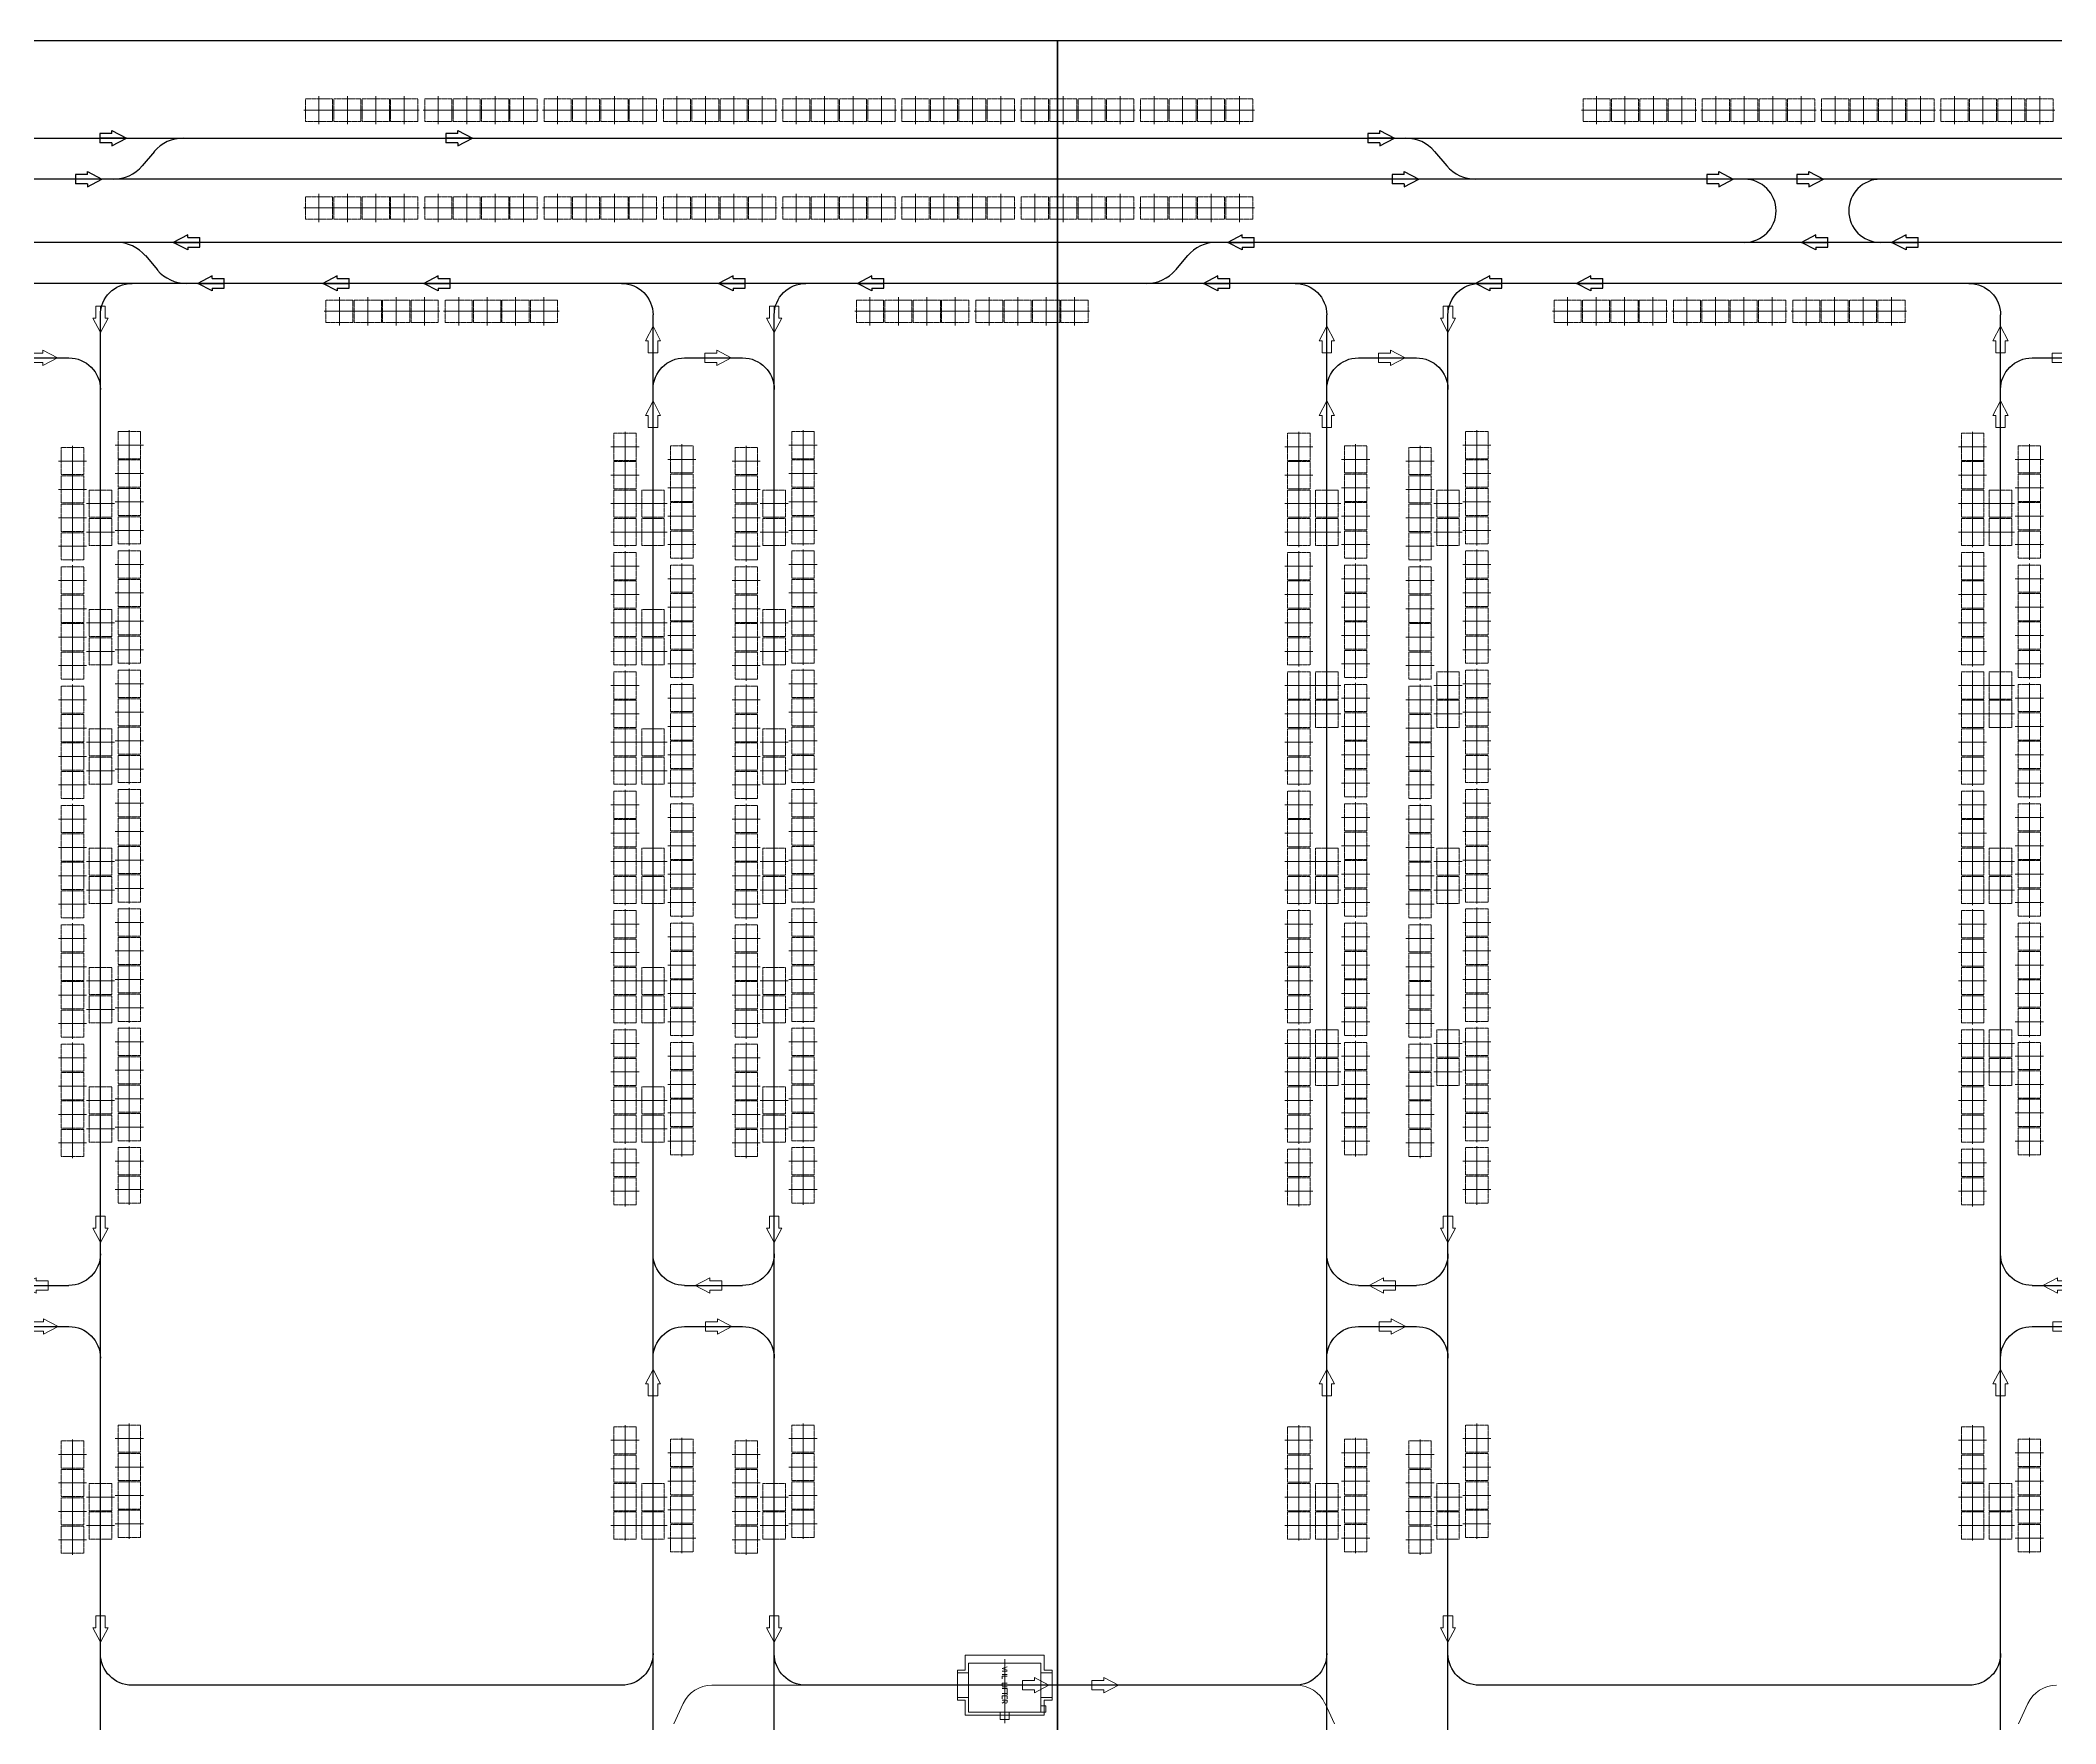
# Model space of a CAD drawing. Header units: millimetres. Extents: x -128 to 670218, y 27186 to 149492.
# Drawn here: x 369064 to 400989, y 106126 to 132785 of the extents above; entities that cross this region are included whole.
import ezdxf
from ezdxf.enums import TextEntityAlignment as Align

# ---------------------------------------------------------------- set-up
doc = ezdxf.new("R2010")
doc.units = ezdxf.units.MM
for name, pattern in [('ACAD_ISO08W100', [36, 24, -3, 6, -3]), ('AM_ISO08W050', [18, 12, -1.5, 3, -1.5]), ('XAT-M16_6F_EQ Layout_20211120$0$ACAD_ISO08W100', [36, 24, -3, 6, -3])]:
    doc.linetypes.add(name, pattern=pattern)
for name, color, linetype, lineweight in [('_CLINE', 4, 'XAT-M16_6F_EQ Layout_20211120$0$ACAD_ISO08W100', 9), ('CL', 4, 'Continuous', 9), ('CLINE', 4, 'ACAD_ISO08W100', 9), ('DIRECT', 40, 'Continuous', 9), ('LINE_EQ', 4, 'AM_ISO08W050', 20), ('LINE_STB', 151, 'Continuous', 30), ('Rail Block(Upper)', 191, 'Continuous', 18), ('Rail_H6022(Upper)', 6, 'Continuous', 18), ('TXT', 3, 'Continuous', 9), ('ZONE', 8, 'Continuous', 9)]:
    doc.layers.add(name, color=color, linetype=linetype, lineweight=lineweight)
doc.layers.add('Rail_H4822(Lower)', color=7, linetype='Continuous')
doc.styles.add('CF-FNT', font='romans.shx', dxfattribs={"width": 0.85, "bigfont": 'bigfont.shx'})

# ---------------------------------------------------------------- blocks, each defined once
blk = doc.blocks.new('*U3')
at = {"color": 0, "linetype": 'ByBlock'}
for p, q in [((-120, -230), (0, 0)), ((0, 0), (0, -420)), ((120, -230), (0, 0)), ((-75, -230), (-120, -230)), ((-75, -230), (-75, -420)), ((75, -230), (75, -420)), ((75, -230), (120, -230)), ((75, -420), (-75, -420))]:
    blk.add_line(p, q, dxfattribs=at)
blk = doc.blocks.new('A$C31676947')
at = {"layer": 'Rail_H4822(Lower)'}
for p, q in [((500, 47250), (500, 500)), ((2420, 47250), (2420, 500)), ((1000, 46570), (1920, 46570)), ((1000, 31870), (1920, 31870)), ((1000, 31220), (1920, 31220)), ((1000, 16520), (1920, 16520)), ((1000, 15870), (1920, 15870)), ((1000, 1180), (1920, 1180))]:
    blk.add_line(p, q, dxfattribs=at)
for centre, start, end in [((0, 47250), 0, 90), ((2920, 47250), 90, 180), ((1000, 46070), 90, 180), ((1920, 46070), 0, 90), ((1000, 32370), 180, 270), ((1920, 32370), 270, 0), ((1000, 30720), 90, 180), ((1920, 30720), 0, 90), ((0, 23700), 270, 0), ((2920, 23700), 180, 270), ((0, 21700), 0, 90), ((2920, 21700), 90, 180), ((1000, 17020), 180, 270), ((1920, 17020), 270, 0), ((1000, 15370), 90, 180), ((1920, 15370), 0, 90), ((1000, 1680), 180, 270), ((1920, 1680), 270, 0), ((0, 500), 270, 0), ((2920, 500), 180, 270)]:
    blk.add_arc(centre, 500, start, end, dxfattribs=at)
at = {"layer": 'DIRECT'}
for p, rotation in [((500, 46970), 180), ((1180, 46570), 89.99999999999999), ((500, 32550), 180), ((500, 23880), 180), ((500, 17200), 180), ((500, 1860), 180), ((1740, 1180), 270), ((500, 680), 180)]:
    blk.add_blockref('*U3', p, dxfattribs=dict(at, rotation=rotation))
for p in [(2420, 47070), (2420, 45890), (2420, 30540), (2420, 21520), (2420, 15190), (2420, 780)]:
    blk.add_blockref('*U3', p, dxfattribs=at)
at = {"layer": 'DIRECT', "lineweight": -2}
for p, rotation in [((1750, 31870), 270), ((1170, 31220), 89.99999999999999), ((1750, 16520), 270), ((1170, 15870), 89.99999999999999)]:
    blk.add_blockref('*U3', p, dxfattribs=dict(at, rotation=rotation))
blk = doc.blocks.new('*U817')
at = {"color": 0, "linetype": 'ByBlock'}
for p, q in [((-120, -230), (0, 0)), ((0, 0), (0, -420)), ((120, -230), (0, 0)), ((-75, -230), (-120, -230)), ((-75, -230), (-75, -420)), ((75, -230), (75, -420)), ((75, -230), (120, -230)), ((75, -420), (-75, -420))]:
    blk.add_line(p, q, dxfattribs=at)
blk = doc.blocks.new('*U799')
at = {"color": 0, "linetype": 'ByBlock'}
for p, q in [((-120, -230), (0, 0)), ((0, 0), (0, -420)), ((120, -230), (0, 0)), ((-75, -230), (-120, -230)), ((-75, -230), (-75, -420)), ((75, -230), (75, -420)), ((75, -230), (120, -230)), ((75, -420), (-75, -420))]:
    blk.add_line(p, q, dxfattribs=at)
blk = doc.blocks.new('*U801')
at = {"color": 0, "linetype": 'ByBlock'}
for p, q in [((-120, -230), (0, 0)), ((0, 0), (0, -420)), ((120, -230), (0, 0)), ((-75, -230), (-120, -230)), ((-75, -230), (-75, -420)), ((75, -230), (75, -420)), ((75, -230), (120, -230)), ((75, -420), (-75, -420))]:
    blk.add_line(p, q, dxfattribs=at)
blk = doc.blocks.new('*U806')
at = {"color": 0, "linetype": 'ByBlock'}
for p, q in [((-120, -230), (0, 0)), ((0, 0), (0, -420)), ((120, -230), (0, 0)), ((-75, -230), (-120, -230)), ((-75, -230), (-75, -420)), ((75, -230), (75, -420)), ((75, -230), (120, -230)), ((75, -420), (-75, -420))]:
    blk.add_line(p, q, dxfattribs=at)
blk = doc.blocks.new('*U808')
at = {"color": 0, "linetype": 'ByBlock'}
for p, q in [((-120, -230), (0, 0)), ((0, 0), (0, -420)), ((120, -230), (0, 0)), ((-75, -230), (-120, -230)), ((-75, -230), (-75, -420)), ((75, -230), (75, -420)), ((75, -230), (120, -230)), ((75, -420), (-75, -420))]:
    blk.add_line(p, q, dxfattribs=at)
blk = doc.blocks.new('*U810')
at = {"color": 0, "linetype": 'ByBlock'}
for p, q in [((-120, -230), (0, 0)), ((0, 0), (0, -420)), ((120, -230), (0, 0)), ((-75, -230), (-120, -230)), ((-75, -230), (-75, -420)), ((75, -230), (75, -420)), ((75, -230), (120, -230)), ((75, -420), (-75, -420))]:
    blk.add_line(p, q, dxfattribs=at)
blk = doc.blocks.new('*U28')
at = {"color": 0, "linetype": 'ByBlock'}
for p, q in [((-120, -230), (0, 0)), ((0, 0), (0, -420)), ((120, -230), (0, 0)), ((-75, -230), (-120, -230)), ((-75, -230), (-75, -420)), ((75, -230), (75, -420)), ((75, -230), (120, -230)), ((75, -420), (-75, -420))]:
    blk.add_line(p, q, dxfattribs=at)
blk = doc.blocks.new('*U29')
at = {"color": 0, "linetype": 'ByBlock'}
for p, q in [((-120, -230), (0, 0)), ((0, 0), (0, -420)), ((120, -230), (0, 0)), ((-75, -230), (-120, -230)), ((-75, -230), (-75, -420)), ((75, -230), (75, -420)), ((75, -230), (120, -230)), ((75, -420), (-75, -420))]:
    blk.add_line(p, q, dxfattribs=at)
blk = doc.blocks.new('*U30')
at = {"color": 0, "linetype": 'ByBlock'}
for p, q in [((-120, -230), (0, 0)), ((0, 0), (0, -420)), ((120, -230), (0, 0)), ((-75, -230), (-120, -230)), ((-75, -230), (-75, -420)), ((75, -230), (75, -420)), ((75, -230), (120, -230)), ((75, -420), (-75, -420))]:
    blk.add_line(p, q, dxfattribs=at)
blk = doc.blocks.new('*U31')
at = {"color": 0, "linetype": 'ByBlock'}
for p, q in [((-120, -230), (0, 0)), ((0, 0), (0, -420)), ((120, -230), (0, 0)), ((-75, -230), (-120, -230)), ((-75, -230), (-75, -420)), ((75, -230), (75, -420)), ((75, -230), (120, -230)), ((75, -420), (-75, -420))]:
    blk.add_line(p, q, dxfattribs=at)
blk = doc.blocks.new('*U184')
at = {"color": 0, "linetype": 'ByBlock'}
for p, q in [((-120, -230), (0, 0)), ((0, 0), (0, -420)), ((120, -230), (0, 0)), ((-75, -230), (-120, -230)), ((-75, -230), (-75, -420)), ((75, -230), (75, -420)), ((75, -230), (120, -230)), ((75, -420), (-75, -420))]:
    blk.add_line(p, q, dxfattribs=at)
blk = doc.blocks.new('*U51')
at = {"color": 0, "linetype": 'ByBlock'}
for p, q in [((-120, -230), (0, 0)), ((0, 0), (0, -420)), ((120, -230), (0, 0)), ((-75, -230), (-120, -230)), ((-75, -230), (-75, -420)), ((75, -230), (75, -420)), ((75, -230), (120, -230)), ((75, -420), (-75, -420))]:
    blk.add_line(p, q, dxfattribs=at)
blk = doc.blocks.new('*U52')
at = {"color": 0, "linetype": 'ByBlock'}
for p, q in [((-120, -230), (0, 0)), ((0, 0), (0, -420)), ((120, -230), (0, 0)), ((-75, -230), (-120, -230)), ((-75, -230), (-75, -420)), ((75, -230), (75, -420)), ((75, -230), (120, -230)), ((75, -420), (-75, -420))]:
    blk.add_line(p, q, dxfattribs=at)
blk = doc.blocks.new('*U53')
at = {"color": 0, "linetype": 'ByBlock'}
for p, q in [((-120, -230), (0, 0)), ((0, 0), (0, -420)), ((120, -230), (0, 0)), ((-75, -230), (-120, -230)), ((-75, -230), (-75, -420)), ((75, -230), (75, -420)), ((75, -230), (120, -230)), ((75, -420), (-75, -420))]:
    blk.add_line(p, q, dxfattribs=at)
blk = doc.blocks.new('*U54')
at = {"color": 0, "linetype": 'ByBlock'}
for p, q in [((-120, -230), (0, 0)), ((0, 0), (0, -420)), ((120, -230), (0, 0)), ((-75, -230), (-120, -230)), ((-75, -230), (-75, -420)), ((75, -230), (75, -420)), ((75, -230), (120, -230)), ((75, -420), (-75, -420))]:
    blk.add_line(p, q, dxfattribs=at)
blk = doc.blocks.new('*U55')
at = {"color": 0, "linetype": 'ByBlock'}
for p, q in [((-120, -230), (0, 0)), ((0, 0), (0, -420)), ((120, -230), (0, 0)), ((-75, -230), (-120, -230)), ((-75, -230), (-75, -420)), ((75, -230), (75, -420)), ((75, -230), (120, -230)), ((75, -420), (-75, -420))]:
    blk.add_line(p, q, dxfattribs=at)
blk = doc.blocks.new('*U56')
at = {"color": 0, "linetype": 'ByBlock'}
for p, q in [((-120, -230), (0, 0)), ((0, 0), (0, -420)), ((120, -230), (0, 0)), ((-75, -230), (-120, -230)), ((-75, -230), (-75, -420)), ((75, -230), (75, -420)), ((75, -230), (120, -230)), ((75, -420), (-75, -420))]:
    blk.add_line(p, q, dxfattribs=at)
blk = doc.blocks.new('*U57')
at = {"color": 0, "linetype": 'ByBlock'}
for p, q in [((-120, -230), (0, 0)), ((0, 0), (0, -420)), ((120, -230), (0, 0)), ((-75, -230), (-120, -230)), ((-75, -230), (-75, -420)), ((75, -230), (75, -420)), ((75, -230), (120, -230)), ((75, -420), (-75, -420))]:
    blk.add_line(p, q, dxfattribs=at)
blk = doc.blocks.new('*U58')
at = {"color": 0, "linetype": 'ByBlock'}
for p, q in [((-120, -230), (0, 0)), ((0, 0), (0, -420)), ((120, -230), (0, 0)), ((-75, -230), (-120, -230)), ((-75, -230), (-75, -420)), ((75, -230), (75, -420)), ((75, -230), (120, -230)), ((75, -420), (-75, -420))]:
    blk.add_line(p, q, dxfattribs=at)
blk = doc.blocks.new('EG-TR_ARW_1-2')
at = {"color": 0, "linetype": 'ByBlock'}
for p, q in [((-120, -230), (0, 0)), ((0, 0), (0, -420)), ((120, -230), (0, 0)), ((-75, -230), (-120, -230)), ((-75, -230), (-75, -420)), ((75, -230), (75, -420)), ((75, -230), (120, -230)), ((75, -420), (-75, -420))]:
    blk.add_line(p, q, dxfattribs=at)
blk = doc.blocks.new('A$C90e8e326')
at = {"layer": 'Rail_H6022(Upper)'}
for p, q in [((378663, 77400), (387923, 77400)), ((378061, 76790), (378210, 77110)), ((388526, 76790), (388377, 77110)), ((399362, 76790), (399511, 77110))]:
    blk.add_line(p, q, dxfattribs=at)
for centre, start, end in [((378663, 76900), 90, 155.1118), ((387923, 76900), 24.8882, 90), ((399965, 76900), 90, 155.1118)]:
    blk.add_arc(centre, 500, start, end, dxfattribs=at)
at = {"layer": 'Rail_H6022(Upper)', "xscale": -1, "rotation": 270}
blk.add_blockref('EG-TR_ARW_1-2', (385105, 77400), dxfattribs=at)
blk = doc.blocks.new('*U825')
at = {"color": 0, "linetype": 'ByBlock', "lineweight": -2}
for points in [[(196, 575), (196, 750), (-196, 750), (-196, 575)], [(-350, -575), (-350, 575), (425, 575), (425, -575)], [(545, -72), (545, 72), (425, 72), (425, -72)], [(196, -750), (196, -575), (-196, -575), (-196, -750)]]:
    blk.add_lwpolyline(points, close=True, dxfattribs=at)
at = {"color": 0}
blk.add_lwpolyline([(325, 650), (325, 575), (425, 575), (425, 650)], close=True, dxfattribs=at)
at = {"layer": 'CL'}
blk.add_line((0, 750), (0, -750), dxfattribs=at)
at = {"layer": 'CLINE'}
blk.add_line((-411, 0), (604, 0), dxfattribs=at)
at = {"layer": 'ZONE'}
for p, q in [((-240, 625), (-240, 750)), ((-240, 750), (240, 750)), ((240, 750), (240, 625)), ((-240, 625), (-475, 625)), ((-475, 625), (-475, -625)), ((240, 625), (475, 625)), ((475, 625), (475, -625)), ((-475, -625), (-240, -625)), ((-240, -625), (-240, -750)), ((240, -750), (240, -625)), ((475, -625), (240, -625)), ((-240, -750), (240, -750))]:
    blk.add_line(p, q, dxfattribs=at)
at = {"layer": 'DIRECT', "lineweight": -2}
blk.add_blockref('EG-TR_ARW_1-2', (0, 700), dxfattribs=at)
at = {"layer": 'TXT', "style": 'CF-FNT', "flags": 8}
blk.add_attdef('UNITID', text='', height=80, dxfattribs=at).set_placement((0, 0), align=Align.MIDDLE_CENTER)
blk = doc.blocks.new('XAT-M16_6F_EQ Layout_20211120$0$EG-12_FOUP_(01)-pv')
at = {"layer": '_CLINE'}
for p, q in [((0, 211), (0, -235)), ((-239, -12), (239, -12))]:
    blk.add_line(p, q, dxfattribs=at)
at = {"layer": 'LINE_EQ'}
blk.add_lwpolyline([(-215, 166), (-215, -190), (215, -190), (215, 166)], close=True, dxfattribs=at)

msp = doc.modelspace()

# ---------------------------------------------------------------- linework, layer by layer
for points in [[(341182, 132785), (385178, 132785), (385178, 79986), (341182, 79986)], [(385178, 132785), (438756, 132785), (438756, 79986), (385178, 79986)]]:
    msp.add_lwpolyline(points, close=True)
at = {"layer": 'Rail_H4822(Lower)'}
for p, q in [((336538, 131236), (407708, 131236)), ((370871, 131025), (370679, 130798)), ((391152, 131025), (391344, 130798)), ((407708, 130586), (339872, 130586)), ((408931, 129586), (332538, 129586)), ((370729, 129375), (370921, 129148)), ((387238, 129375), (387046, 129148)), ((414398, 128936), (331888, 128936)), ((378270, 106736), (370517, 106736)), ((388943, 106736), (381190, 106736)), ((399616, 106736), (391863, 106736))]:
    msp.add_line(p, q, dxfattribs=at)
for centre, radius, start, end in [((371328, 130636), 600, 90, 139.6984), ((390694, 130636), 600, 40.3016, 90), ((370221, 131186), 600, 270, 319.6984), ((391801, 131186), 600, 220.3016, 270), ((396061, 130086), 500, 270, 90), ((398211, 130086), 500, 90, 270), ((370271, 128986), 600, 40.3016, 90), ((387695, 128986), 600, 90, 139.6984), ((371378, 129536), 600, 220.3016, 270), ((386588, 129536), 600, 270, 319.6984)]:
    msp.add_arc(centre, radius, start, end, dxfattribs=at)

# ---------------------------------------------------------------- block references
at = {"layer": 'LINE_EQ', "rotation": 89.99999999999999}
for p in [(370005, 125448), (378758, 125448), (380678, 125448), (389431, 125448), (391351, 125448), (400104, 125448), (370005, 124998), (378758, 124998), (380678, 124998), (389431, 124998), (391351, 124998), (400104, 124998), (370005, 123558), (378758, 123558), (380678, 123558), (370005, 123108), (378758, 123108), (380678, 123108), (389431, 122568), (391351, 122568), (400104, 122568), (389431, 122118), (391351, 122118), (400104, 122118), (370005, 121668), (378758, 121668), (380678, 121668), (370005, 121218), (378758, 121218), (380678, 121218), (370005, 119778), (378758, 119778), (380678, 119778), (389431, 119778), (391351, 119778), (400104, 119778), (370005, 119328), (378758, 119328), (380678, 119328), (389431, 119328), (391351, 119328), (400104, 119328), (370005, 117888), (378758, 117888), (380678, 117888), (370005, 117438), (378758, 117438), (380678, 117438), (389431, 116898), (391351, 116898), (400104, 116898), (389431, 116448), (391351, 116448), (400104, 116448), (370005, 115998), (378758, 115998), (380678, 115998), (370005, 115548), (378758, 115548), (380678, 115548), (370005, 109714), (378758, 109714), (380678, 109714), (389431, 109714), (391351, 109714), (400104, 109714), (370005, 109264), (378758, 109264), (380678, 109264), (389431, 109264), (391351, 109264), (400104, 109264)]:
    msp.add_blockref('XAT-M16_6F_EQ Layout_20211120$0$EG-12_FOUP_(01)-pv', p, dxfattribs=at)
at = {"layer": 'LINE_STB'}
for p in [(373479, 131692), (373929, 131692), (374379, 131692), (374829, 131692), (375369, 131692), (375819, 131692), (376269, 131692), (376719, 131692), (377259, 131692), (377709, 131692), (378159, 131692), (378609, 131692), (379149, 131692), (379599, 131692), (380049, 131692), (380499, 131692), (381039, 131692), (381489, 131692), (381939, 131692), (382389, 131692), (382929, 131692), (383379, 131692), (383829, 131692), (384279, 131692), (384819, 131692), (385269, 131692), (385719, 131692), (386169, 131692), (386709, 131692), (387159, 131692), (387609, 131692), (388059, 131692), (393717, 131691), (394167, 131691), (394617, 131691), (395067, 131691), (395607, 131691), (396057, 131691), (396507, 131691), (396957, 131691), (397497, 131691), (397947, 131691), (398397, 131691), (398847, 131691), (399387, 131691), (399837, 131691), (400287, 131691), (400737, 131691), (373479, 130143), (373929, 130143), (374379, 130143), (374829, 130143), (375369, 130143), (375819, 130143), (376269, 130143), (376719, 130143), (377259, 130143), (377709, 130143), (378159, 130143), (378609, 130143), (379149, 130143), (379599, 130143), (380049, 130143), (380499, 130143), (381039, 130143), (381489, 130143), (381939, 130143), (382389, 130143), (382929, 130143), (383379, 130143), (383829, 130143), (384279, 130143), (384819, 130143), (385269, 130143), (385719, 130143), (386169, 130143), (386709, 130143), (387159, 130143), (387609, 130143), (388059, 130143)]:
    msp.add_blockref('XAT-M16_6F_EQ Layout_20211120$0$EG-12_FOUP_(01)-pv', p, dxfattribs=at)
for p, rotation in [((373802, 128482), 180), ((374252, 128482), 180), ((374702, 128482), 180), ((375152, 128482), 180), ((375692, 128482), 180), ((376142, 128482), 180), ((376592, 128482), 180), ((377042, 128482), 180), ((382207, 128482), 180), ((382657, 128482), 180), ((383107, 128482), 180), ((383557, 128482), 180), ((384097, 128482), 180), ((384547, 128482), 180), ((384997, 128482), 180), ((385447, 128482), 180), ((393258, 128482), 180), ((393708, 128482), 180), ((394158, 128482), 180), ((394608, 128482), 180), ((395148, 128482), 180), ((395598, 128482), 180), ((396048, 128482), 180), ((396498, 128482), 180), ((397038, 128482), 180), ((397488, 128482), 180), ((397938, 128482), 180), ((398388, 128482), 180), ((370462, 126374), 89.99999999999999), ((378315, 126348), 89.99999999999999), ((381135, 126374), 89.99999999999999), ((388988, 126348), 89.99999999999999), ((391808, 126374), 89.99999999999999), ((399661, 126348), 89.99999999999999), ((369562, 126123), 89.99999999999999), ((370462, 125924), 89.99999999999999), ((378315, 125898), 89.99999999999999), ((379215, 126149), 89.99999999999999), ((380235, 126123), 89.99999999999999), ((381135, 125924), 89.99999999999999), ((388988, 125898), 89.99999999999999), ((389888, 126149), 89.99999999999999), ((390908, 126123), 89.99999999999999), ((391808, 125924), 89.99999999999999), ((399661, 125898), 89.99999999999999), ((400561, 126149), 89.99999999999999), ((369562, 125673), 89.99999999999999), ((379215, 125699), 89.99999999999999), ((380235, 125673), 89.99999999999999), ((389888, 125699), 89.99999999999999), ((390908, 125673), 89.99999999999999), ((400561, 125699), 89.99999999999999), ((370462, 125474), 89.99999999999999), ((378315, 125448), 89.99999999999999), ((379215, 125249), 89.99999999999999), ((381135, 125474), 89.99999999999999), ((388988, 125448), 89.99999999999999), ((389888, 125249), 89.99999999999999), ((391808, 125474), 89.99999999999999), ((399661, 125448), 89.99999999999999), ((400561, 125249), 89.99999999999999), ((369562, 125223), 89.99999999999999), ((370462, 125024), 89.99999999999999), ((378315, 124998), 89.99999999999999), ((380235, 125223), 89.99999999999999), ((381135, 125024), 89.99999999999999), ((388988, 124998), 89.99999999999999), ((390908, 125223), 89.99999999999999), ((391808, 125024), 89.99999999999999), ((399661, 124998), 89.99999999999999), ((369562, 124773), 89.99999999999999), ((379215, 124799), 89.99999999999999), ((380235, 124773), 89.99999999999999), ((389888, 124799), 89.99999999999999), ((390908, 124773), 89.99999999999999), ((400561, 124799), 89.99999999999999), ((370462, 124484), 89.99999999999999), ((378315, 124458), 89.99999999999999), ((381135, 124484), 89.99999999999999), ((388988, 124458), 89.99999999999999), ((391808, 124484), 89.99999999999999), ((399661, 124458), 89.99999999999999), ((369562, 124233), 89.99999999999999), ((370462, 124034), 89.99999999999999), ((378315, 124008), 89.99999999999999), ((379215, 124259), 89.99999999999999), ((380235, 124233), 89.99999999999999), ((381135, 124034), 89.99999999999999), ((388988, 124008), 89.99999999999999), ((389888, 124259), 89.99999999999999), ((390908, 124233), 89.99999999999999), ((391808, 124034), 89.99999999999999), ((399661, 124008), 89.99999999999999), ((400561, 124259), 89.99999999999999), ((369562, 123783), 89.99999999999999), ((379215, 123809), 89.99999999999999), ((380235, 123783), 89.99999999999999), ((389888, 123809), 89.99999999999999), ((390908, 123783), 89.99999999999999), ((400561, 123809), 89.99999999999999), ((369562, 123333), 89.99999999999999), ((370462, 123584), 89.99999999999999), ((378315, 123558), 89.99999999999999), ((379215, 123359), 89.99999999999999), ((380235, 123333), 89.99999999999999), ((381135, 123584), 89.99999999999999), ((388988, 123558), 89.99999999999999), ((389888, 123359), 89.99999999999999), ((390908, 123333), 89.99999999999999), ((391808, 123584), 89.99999999999999), ((399661, 123558), 89.99999999999999), ((400561, 123359), 89.99999999999999), ((370462, 123134), 89.99999999999999), ((378315, 123108), 89.99999999999999), ((381135, 123134), 89.99999999999999), ((388988, 123108), 89.99999999999999), ((391808, 123134), 89.99999999999999), ((399661, 123108), 89.99999999999999), ((369562, 122883), 89.99999999999999), ((379215, 122909), 89.99999999999999), ((380235, 122883), 89.99999999999999), ((389888, 122909), 89.99999999999999), ((390908, 122883), 89.99999999999999), ((400561, 122909), 89.99999999999999), ((370462, 122594), 89.99999999999999), ((378315, 122568), 89.99999999999999), ((379215, 122369), 89.99999999999999), ((381135, 122594), 89.99999999999999), ((388988, 122568), 89.99999999999999), ((389888, 122369), 89.99999999999999), ((391808, 122594), 89.99999999999999), ((399661, 122568), 89.99999999999999), ((400561, 122369), 89.99999999999999), ((369562, 122343), 89.99999999999999), ((370462, 122144), 89.99999999999999), ((378315, 122118), 89.99999999999999), ((380235, 122343), 89.99999999999999), ((381135, 122144), 89.99999999999999), ((388988, 122118), 89.99999999999999), ((390908, 122343), 89.99999999999999), ((391808, 122144), 89.99999999999999), ((399661, 122118), 89.99999999999999), ((369562, 121893), 89.99999999999999), ((379215, 121919), 89.99999999999999), ((380235, 121893), 89.99999999999999), ((389888, 121919), 89.99999999999999), ((390908, 121893), 89.99999999999999), ((400561, 121919), 89.99999999999999), ((369562, 121443), 89.99999999999999), ((370462, 121694), 89.99999999999999), ((378315, 121668), 89.99999999999999), ((379215, 121469), 89.99999999999999), ((380235, 121443), 89.99999999999999), ((381135, 121694), 89.99999999999999), ((388988, 121668), 89.99999999999999), ((389888, 121469), 89.99999999999999), ((390908, 121443), 89.99999999999999), ((391808, 121694), 89.99999999999999), ((399661, 121668), 89.99999999999999), ((400561, 121469), 89.99999999999999), ((370462, 121244), 89.99999999999999), ((378315, 121218), 89.99999999999999), ((381135, 121244), 89.99999999999999), ((388988, 121218), 89.99999999999999), ((391808, 121244), 89.99999999999999), ((399661, 121218), 89.99999999999999), ((369562, 120993), 89.99999999999999), ((379215, 121019), 89.99999999999999), ((380235, 120993), 89.99999999999999), ((389888, 121019), 89.99999999999999), ((390908, 120993), 89.99999999999999), ((400561, 121019), 89.99999999999999), ((369562, 120453), 89.99999999999999), ((370462, 120704), 89.99999999999999), ((378315, 120678), 89.99999999999999), ((379215, 120479), 89.99999999999999), ((380235, 120453), 89.99999999999999), ((381135, 120704), 89.99999999999999), ((388988, 120678), 89.99999999999999), ((389888, 120479), 89.99999999999999), ((390908, 120453), 89.99999999999999), ((391808, 120704), 89.99999999999999), ((399661, 120678), 89.99999999999999), ((400561, 120479), 89.99999999999999), ((370462, 120254), 89.99999999999999), ((378315, 120228), 89.99999999999999), ((381135, 120254), 89.99999999999999), ((388988, 120228), 89.99999999999999), ((391808, 120254), 89.99999999999999), ((399661, 120228), 89.99999999999999), ((369562, 120003), 89.99999999999999), ((370462, 119804), 89.99999999999999), ((379215, 120029), 89.99999999999999), ((380235, 120003), 89.99999999999999), ((381135, 119804), 89.99999999999999), ((389888, 120029), 89.99999999999999), ((390908, 120003), 89.99999999999999), ((391808, 119804), 89.99999999999999), ((400561, 120029), 89.99999999999999), ((369562, 119553), 89.99999999999999), ((378315, 119778), 89.99999999999999), ((379215, 119579), 89.99999999999999), ((380235, 119553), 89.99999999999999), ((388988, 119778), 89.99999999999999), ((389888, 119579), 89.99999999999999), ((390908, 119553), 89.99999999999999), ((399661, 119778), 89.99999999999999), ((400561, 119579), 89.99999999999999), ((370462, 119354), 89.99999999999999), ((378315, 119328), 89.99999999999999), ((381135, 119354), 89.99999999999999), ((388988, 119328), 89.99999999999999), ((391808, 119354), 89.99999999999999), ((399661, 119328), 89.99999999999999), ((369562, 119103), 89.99999999999999), ((379215, 119129), 89.99999999999999), ((380235, 119103), 89.99999999999999), ((389888, 119129), 89.99999999999999), ((390908, 119103), 89.99999999999999), ((400561, 119129), 89.99999999999999), ((369562, 118563), 89.99999999999999), ((370462, 118814), 89.99999999999999), ((378315, 118788), 89.99999999999999), ((379215, 118589), 89.99999999999999), ((380235, 118563), 89.99999999999999), ((381135, 118814), 89.99999999999999), ((388988, 118788), 89.99999999999999), ((389888, 118589), 89.99999999999999), ((390908, 118563), 89.99999999999999), ((391808, 118814), 89.99999999999999), ((399661, 118788), 89.99999999999999), ((400561, 118589), 89.99999999999999), ((370462, 118364), 89.99999999999999), ((378315, 118338), 89.99999999999999), ((381135, 118364), 89.99999999999999), ((388988, 118338), 89.99999999999999), ((391808, 118364), 89.99999999999999), ((399661, 118338), 89.99999999999999), ((369562, 118113), 89.99999999999999), ((370462, 117914), 89.99999999999999), ((378315, 117888), 89.99999999999999), ((379215, 118139), 89.99999999999999), ((380235, 118113), 89.99999999999999), ((381135, 117914), 89.99999999999999), ((388988, 117888), 89.99999999999999), ((389888, 118139), 89.99999999999999), ((390908, 118113), 89.99999999999999), ((391808, 117914), 89.99999999999999), ((399661, 117888), 89.99999999999999), ((400561, 118139), 89.99999999999999), ((369562, 117663), 89.99999999999999), ((379215, 117689), 89.99999999999999), ((380235, 117663), 89.99999999999999), ((389888, 117689), 89.99999999999999), ((390908, 117663), 89.99999999999999), ((400561, 117689), 89.99999999999999), ((370462, 117464), 89.99999999999999), ((378315, 117438), 89.99999999999999), ((381135, 117464), 89.99999999999999), ((388988, 117438), 89.99999999999999), ((391808, 117464), 89.99999999999999), ((399661, 117438), 89.99999999999999), ((369562, 117213), 89.99999999999999), ((379215, 117239), 89.99999999999999), ((380235, 117213), 89.99999999999999), ((389888, 117239), 89.99999999999999), ((390908, 117213), 89.99999999999999), ((400561, 117239), 89.99999999999999), ((369562, 116673), 89.99999999999999), ((370462, 116924), 89.99999999999999), ((378315, 116898), 89.99999999999999), ((379215, 116699), 89.99999999999999), ((380235, 116673), 89.99999999999999), ((381135, 116924), 89.99999999999999), ((388988, 116898), 89.99999999999999), ((389888, 116699), 89.99999999999999), ((390908, 116673), 89.99999999999999), ((391808, 116924), 89.99999999999999), ((399661, 116898), 89.99999999999999), ((400561, 116699), 89.99999999999999), ((370462, 116474), 89.99999999999999), ((378315, 116448), 89.99999999999999), ((381135, 116474), 89.99999999999999), ((388988, 116448), 89.99999999999999), ((391808, 116474), 89.99999999999999), ((399661, 116448), 89.99999999999999), ((369562, 116223), 89.99999999999999), ((370462, 116024), 89.99999999999999), ((378315, 115998), 89.99999999999999), ((379215, 116249), 89.99999999999999), ((380235, 116223), 89.99999999999999), ((381135, 116024), 89.99999999999999), ((388988, 115998), 89.99999999999999), ((389888, 116249), 89.99999999999999), ((390908, 116223), 89.99999999999999), ((391808, 116024), 89.99999999999999), ((399661, 115998), 89.99999999999999), ((400561, 116249), 89.99999999999999), ((369562, 115773), 89.99999999999999), ((379215, 115799), 89.99999999999999), ((380235, 115773), 89.99999999999999), ((389888, 115799), 89.99999999999999), ((390908, 115773), 89.99999999999999), ((400561, 115799), 89.99999999999999), ((370462, 115574), 89.99999999999999), ((378315, 115548), 89.99999999999999), ((379215, 115349), 89.99999999999999), ((381135, 115574), 89.99999999999999), ((388988, 115548), 89.99999999999999), ((389888, 115349), 89.99999999999999), ((391808, 115574), 89.99999999999999), ((399661, 115548), 89.99999999999999), ((400561, 115349), 89.99999999999999), ((369562, 115323), 89.99999999999999), ((370462, 115034), 89.99999999999999), ((380235, 115323), 89.99999999999999), ((381135, 115034), 89.99999999999999), ((390908, 115323), 89.99999999999999), ((391808, 115034), 89.99999999999999), ((378315, 115008), 89.99999999999999), ((388988, 115008), 89.99999999999999), ((399661, 115008), 89.99999999999999), ((370462, 114584), 89.99999999999999), ((378315, 114558), 89.99999999999999), ((381135, 114584), 89.99999999999999), ((388988, 114558), 89.99999999999999), ((391808, 114584), 89.99999999999999), ((399661, 114558), 89.99999999999999), ((370462, 110640), 89.99999999999999), ((378315, 110614), 89.99999999999999), ((381135, 110640), 89.99999999999999), ((388988, 110614), 89.99999999999999), ((391808, 110640), 89.99999999999999), ((399661, 110614), 89.99999999999999), ((369562, 110389), 89.99999999999999), ((379215, 110415), 89.99999999999999), ((380235, 110389), 89.99999999999999), ((389888, 110415), 89.99999999999999), ((390908, 110389), 89.99999999999999), ((400561, 110415), 89.99999999999999), ((369562, 109939), 89.99999999999999), ((370462, 110190), 89.99999999999999), ((378315, 110164), 89.99999999999999), ((379215, 109965), 89.99999999999999), ((380235, 109939), 89.99999999999999), ((381135, 110190), 89.99999999999999), ((388988, 110164), 89.99999999999999), ((389888, 109965), 89.99999999999999), ((390908, 109939), 89.99999999999999), ((391808, 110190), 89.99999999999999), ((399661, 110164), 89.99999999999999), ((400561, 109965), 89.99999999999999), ((370462, 109740), 89.99999999999999), ((378315, 109714), 89.99999999999999), ((381135, 109740), 89.99999999999999), ((388988, 109714), 89.99999999999999), ((391808, 109740), 89.99999999999999), ((399661, 109714), 89.99999999999999), ((369562, 109489), 89.99999999999999), ((370462, 109290), 89.99999999999999), ((378315, 109264), 89.99999999999999), ((379215, 109515), 89.99999999999999), ((380235, 109489), 89.99999999999999), ((381135, 109290), 89.99999999999999), ((388988, 109264), 89.99999999999999), ((389888, 109515), 89.99999999999999), ((390908, 109489), 89.99999999999999), ((391808, 109290), 89.99999999999999), ((399661, 109264), 89.99999999999999), ((400561, 109515), 89.99999999999999), ((369562, 109039), 89.99999999999999), ((379215, 109065), 89.99999999999999), ((380235, 109039), 89.99999999999999), ((389888, 109065), 89.99999999999999), ((390908, 109039), 89.99999999999999), ((400561, 109065), 89.99999999999999)]:
    msp.add_blockref('XAT-M16_6F_EQ Layout_20211120$0$EG-12_FOUP_(01)-pv', p, dxfattribs=dict(at, rotation=rotation))
at = {"layer": 'Rail Block(Upper)'}
ref = msp.add_blockref('*U825', (384341, 106736), dxfattribs=dict(at, rotation=270))
ref.add_attrib('UNITID', 'VHL LIFTER', dxfattribs={"layer": 'TXT', "height": 80, "rotation": 270, "style": 'CF-FNT'}).set_placement((384341, 106736), align=Align.MIDDLE_CENTER)
at = {"layer": 'Rail_H4822(Lower)', "xscale": -1}
for name, p, rotation in [('*U55', (370428, 131236), 270), ('*U184', (375909, 131236), 270), ('*U51', (390515, 131236), 270), ('*U56', (370041, 130586), 270), ('*U52', (390901, 130586), 270), ('*U30', (395881, 130586), 270), ('*U29', (397311, 130586), 270), ('*U58', (371171, 129586), 90), ('*U54', (387875, 129586), 90), ('*U31', (396961, 129586), 90), ('*U28', (398391, 129586), 90), ('*U57', (371558, 128936), 90), ('*U801', (373538, 128936), 90), ('*U810', (375138, 128936), 90), ('*U799', (379808, 128936), 90), ('*U808', (382008, 128936), 90), ('*U53', (387488, 128936), 90), ('*U817', (391798, 128936), 90), ('*U806', (393398, 128936), 90), ('A$C31676947', (367597, 128936), 180), ('A$C31676947', (378270, 128936), 180), ('A$C31676947', (388943, 128936), 180), ('A$C31676947', (399616, 128936), 180)]:
    msp.add_blockref(name, p, dxfattribs=dict(at, rotation=rotation))
at = {"layer": 'Rail_H4822(Lower)'}
msp.add_blockref('A$C90e8e326', (1038, 29336), dxfattribs=at)

doc.saveas('drawing.dxf')
